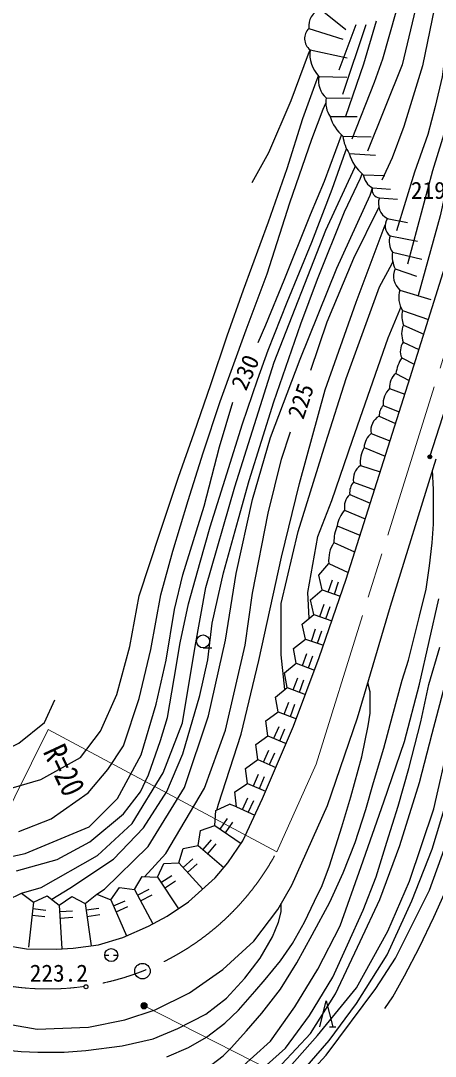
# Model space of a CAD drawing. Units: millimetres, scale not verified. Extents: x 40000 to 680000, y 20000 to 380000.
# Drawn here: x 448738 to 480736, y 239115 to 318996 of the extents above; entities that cross this region are included whole.
import ezdxf
from ezdxf.enums import TextEntityAlignment as Align

# ---------------------------------------------------------------- set-up
doc = ezdxf.new("R2010")
doc.units = ezdxf.units.MM
doc.header["$LTSCALE"] = 1000
doc.linetypes.add('CHAIN', pattern=[18.5, 12, -1.5, 3.5, -1.5])
for name, color, linetype, lineweight in [('M-BGD', 7, 'Continuous', 25), ('M-BMK', 2, 'CHAIN', 13), ('M-BMK-SRVR', 3, 'Continuous', 25), ('M-STR-HTXT', 7, 'Continuous', 13)]:
    doc.layers.add(name, color=color, linetype=linetype, lineweight=lineweight)
doc.styles.add('ＭＳ ゴシック', font='')
doc.styles.get('ＭＳ ゴシック').set_extended_font_data('MS Gothic')

msp = doc.modelspace()

# ---------------------------------------------------------------- hatches: boundary and pattern name
at = {"layer": 'M-BGD'}
msp.add_hatch(color=256, dxfattribs=at).paths.add_polyline_path([(480275, 285213, -1), (480357, 285502, -0.41421), (480461, 285316, -0.41421)])
at = {"layer": 'M-STR-HTXT'}
msp.add_hatch(color=256, dxfattribs=at).paths.add_polyline_path([(458333, 242781, -1), (458182, 243258, -1)])

# ---------------------------------------------------------------- linework, layer by layer
at = {"layer": 'M-BGD'}
for p, q in [((471865, 319892), (473843, 318317)), ((470974, 318408), (473601, 317567)), ((474616, 318679), (473284, 315170)), ((475379, 318667), (473563, 313294)), ((471066, 316755), (473946, 316136)), ((471756, 314698), (473911, 314638)), ((472318, 313037), (474162, 313033)), ((472626, 311602), (474695, 311602)), ((473601, 310082), (475783, 310048)), ((474099, 308747), (476109, 308629)), ((475171, 307114), (476831, 307067)), ((475889, 306096), (477276, 306007)), ((476428, 305324), (477819, 305222)), ((477034, 303738), (478603, 303437)), ((477251, 302400), (479358, 301998)), ((477424, 301144), (479687, 300592)), ((477640, 299858), (479283, 299284)), ((478002, 298219), (480380, 297504)), ((478203, 296644), (480199, 295946)), ((478275, 295517), (479845, 294821)), ((478259, 294205), (479474, 293641)), ((478143, 292980), (479118, 292508)), ((477698, 291783), (478718, 291241)), ((477210, 290626), (478380, 290178)), ((476711, 289322), (477953, 288837)), ((476405, 288490), (477660, 287915)), ((475793, 287159), (477235, 286581)), ((475240, 286076), (476860, 285402)), ((474962, 284683), (476478, 284201)), ((474425, 283395), (476037, 282817)), ((474133, 282447), (475703, 281769)), ((473737, 281237), (475319, 280562)), ((473159, 280038), (474922, 279315)), ((472908, 278735), (474509, 278017)), ((471757, 276226), (472520, 277134)), ((472520, 277134), (474003, 276426)), ((472001, 275086), (471757, 276226)), ((472474, 274924), (472797, 275870)), ((472947, 274762), (473270, 275709)), ((471109, 274334), (472001, 275086)), ((472001, 275086), (473393, 274610)), ((471354, 273194), (471109, 274334)), ((470462, 272441), (471354, 273194)), ((471354, 273194), (472746, 272717)), ((471827, 273032), (472150, 273978)), ((472300, 272870), (472623, 273816)), ((470707, 271301), (470462, 272441)), ((471180, 271139), (471503, 272086)), ((471653, 270978), (471976, 271924)), ((469795, 270574), (470707, 271301)), ((470707, 271301), (472099, 270825)), ((462810, 270621), (463477, 270621)), ((470008, 269427), (469795, 270574)), ((470477, 269252), (470826, 270189)), ((470945, 269078), (471294, 270015)), ((469097, 268700), (470008, 269427)), ((470008, 269427), (471412, 268904)), ((469309, 267553), (469097, 268700)), ((469778, 267378), (470127, 268315)), ((470246, 267204), (470596, 268141)), ((468398, 266826), (469309, 267553)), ((468611, 265679), (468398, 266826)), ((469309, 267553), (470713, 267030)), ((469079, 265504), (469429, 266441)), ((469548, 265330), (469897, 266267)), ((467664, 264998), (468611, 265679)), ((468611, 265679), (470015, 265156)), ((467820, 263842), (467664, 264998)), ((468279, 263644), (468675, 264563)), ((466874, 263161), (467820, 263842)), ((467820, 263842), (469222, 263238)), ((468739, 263447), (469134, 264365)), ((467029, 262005), (466874, 263161)), ((467489, 261807), (467884, 262726)), ((467948, 261610), (468343, 262528)), ((466083, 261324), (467029, 262005)), ((466239, 260168), (466083, 261324)), ((467029, 262005), (468431, 261401)), ((466698, 259970), (467093, 260889)), ((467157, 259773), (467553, 260691)), ((465274, 259513), (466239, 260168)), ((466239, 260168), (467641, 259564)), ((465398, 258353), (465274, 259513)), ((465852, 258143), (466272, 259050)), ((466306, 257933), (466726, 258840)), ((463722, 256908), (463790, 258072)), ((463790, 258072), (464850, 258559)), ((465398, 258353), (464850, 258559)), ((465398, 258353), (466798, 257705)), ((464135, 256626), (464699, 257451)), ((462427, 255383), (462617, 256534)), ((462617, 256534), (463722, 256908)), ((463722, 256908), (465743, 255527)), ((464547, 256344), (465111, 257169)), ((462808, 255060), (463455, 255822)), ((460949, 254035), (461284, 255153)), ((461284, 255153), (462427, 255383)), ((462427, 255383), (464425, 253686)), ((463189, 254736), (463836, 255498)), ((459784, 253979), (460949, 254035)), ((460949, 254035), (462792, 252016)), ((461286, 253666), (462025, 254340)), ((459286, 252925), (459784, 253979)), ((461623, 253297), (462362, 253971)), ((457524, 251979), (458121, 252981)), ((458121, 252981), (459286, 252925)), ((459286, 252925), (460911, 250493)), ((459564, 252509), (460395, 253064)), ((459842, 252093), (460673, 252648)), ((447737, 251192), (448789, 251697)), ((448789, 251697), (449729, 251006)), ((453712, 250895), (454618, 251629)), ((454618, 251629), (455693, 251175)), ((455693, 251175), (456367, 252126)), ((456367, 252126), (457524, 251979)), ((457524, 251979), (458947, 249326)), ((457760, 251539), (458641, 252011)), ((449729, 251006), (449330, 247529)), ((449729, 251006), (450790, 251488)), ((450790, 251488), (451716, 250778)), ((451716, 250778), (452679, 251436)), ((452679, 251436), (453712, 250895)), ((453712, 250895), (454172, 247642)), ((455693, 251175), (456912, 248399)), ((455894, 250717), (456809, 251119)), ((457996, 251098), (458877, 251571)), ((449672, 250509), (450665, 250395)), ((451716, 250778), (451913, 247394)), ((451745, 250279), (452743, 250337)), ((453782, 250400), (454772, 250540)), ((453852, 249905), (454842, 250045)), ((456095, 250259), (457010, 250662)), ((449615, 250012), (450608, 249899)), ((451774, 249780), (452772, 249838)), ((455224, 246922), (455549, 246922)), ((455899, 246922), (456224, 246922)), ((472567, 241382), (473067, 241382))]:
    msp.add_line(p, q, dxfattribs=at)
for points in [[(480318, 285362), (492309, 322562), (496049, 335785)], [(465628, 232748), (469025, 235630), (472324, 239197), (476137, 244351), (477652, 246672), (480296, 251937), (482644, 258490), (483867, 263628), (484772, 266951), (485946, 271380), (487047, 277497), (487609, 281952), (488685, 288426), (489492, 292297), (490201, 295180), (491302, 299538), (492548, 303397), (494187, 307879), (496240, 313864), (497758, 317518), (499933, 322868)], [(477696, 319658), (476654, 316022), (476018, 314238), (474307, 309861)], [(479219, 319917), (478182, 315583), (475499, 308946)], [(480679, 320026), (479748, 315523), (478318, 310829), (477401, 308428), (476598, 306697)], [(483107, 319827), (482826, 316083), (482061, 312400), (480520, 307415), (478580, 300217)], [(483818, 319734), (483472, 315149), (482726, 311161), (481845, 307218), (481116, 303939), (479418, 297794)], [(476178, 318958), (475197, 315642), (473793, 311602)], [(481831, 319123), (481254, 314666), (480727, 312390), (480162, 310221), (479121, 307312), (477742, 302800)], [(466598, 306519), (467901, 308820), (469609, 312830), (470959, 316445), (471066, 316755)], [(447563, 259681), (450279, 260454), (453360, 262154), (454907, 264190), (456153, 267022), (457153, 270736), (457890, 274628), (459493, 279548), (460908, 283798), (462116, 287218), (463419, 290936), (464664, 294690), (465929, 298239), (467871, 303479), (469307, 307600), (470514, 311464), (471535, 314282), (471711, 314745)], [(448600, 256447), (451084, 257420), (453944, 259440), (455452, 261235), (456672, 263065), (457893, 266704), (458792, 270506), (459554, 274698), (460471, 278078), (461653, 281984), (462818, 285671), (464134, 289615), (466139, 295154), (467761, 299468), (469497, 304941), (471214, 309866), (472072, 312171), (472285, 312634)], [(467058, 294168), (467650, 295529), (469065, 298985), (471110, 304042), (472188, 306630), (473501, 310173)], [(448417, 253427), (451560, 254295), (454070, 255646), (456673, 257828), (457992, 259512), (458604, 260820), (459517, 263485), (460064, 265255), (460591, 268253), (461053, 271014), (461676, 274027), (462577, 277239), (463361, 279945), (464639, 284035), (465863, 287901), (467012, 291285), (467849, 293590), (469309, 297275), (471210, 301902), (472767, 305993), (473808, 308902), (473891, 309105)], [(448789, 251697), (450326, 252145), (454674, 254597), (457345, 257081), (459736, 260992), (461231, 264827), (462194, 270725), (463036, 275273), (465272, 283033), (468289, 292646), (472295, 302828), (474536, 307686), (474564, 307773)], [(451135, 251224), (452526, 252086), (455900, 254330), (458203, 256744), (460021, 259539), (461257, 262439), (462552, 266939), (463170, 269690), (463509, 272524), (464389, 276417), (465550, 280560), (466373, 283517), (468266, 289608), (470346, 295624), (471638, 299067), (473719, 304243), (474973, 306863), (475088, 307185)], [(454618, 251629), (455200, 252018), (458579, 255304), (461375, 259849), (463224, 265389), (464545, 271223), (465377, 276364), (466639, 282055), (468023, 286858), (470299, 292884), (473125, 299916), (475709, 305547), (475889, 306096)], [(471133, 292030), (472387, 295775), (474459, 300680), (476381, 304576)], [(447360, 247705), (449193, 247416), (451500, 247370), (452781, 247445), (454743, 247722), (456619, 248270), (458604, 249142), (460049, 249917), (461700, 251020), (463748, 252888), (464732, 254046), (465886, 255737), (467401, 259008), (469805, 264592), (471779, 269889), (473845, 275929), (478789, 291463), (482469, 303161)], [(463870, 258108), (464009, 258565), (465742, 263950), (467128, 269651), (468865, 277608), (470252, 283309), (472239, 290536), (474636, 297287), (476716, 302830), (476859, 303238)], [(469132, 267414), (468832, 270072), (468832, 274041), (470157, 279594), (472300, 286473), (473845, 291395), (476431, 298457), (477411, 300262), (477460, 300388)], [(471009, 272898), (470888, 274895), (471664, 279213), (472759, 281999), (474352, 286630), (477101, 294537), (477997, 296687), (478070, 296892)], [(393351, 280885), (394618, 278884), (396784, 275861), (399767, 272757), (403485, 270592), (408593, 268305), (416071, 265936), (424815, 262464), (431450, 259272), (437865, 256127), (441502, 254575), (444689, 254126), (447542, 254431), (449070, 254769), (454017, 256812), (456204, 258998), (458037, 262373), (459200, 266272), (459972, 269680), (460600, 273576), (461243, 276244), (462886, 281558), (464077, 286132), (465106, 289564)], [(458293, 252970), (459933, 254758), (462932, 259793), (464541, 264276), (466073, 270840), (466636, 274841), (467843, 281003), (468855, 285164), (469559, 287285)], [(383908, 264600), (391814, 263875), (396831, 263341), (401243, 262316), (406319, 260711), (411326, 258679), (442157, 243489), (445155, 242063), (450020, 241211), (453971, 241371), (456771, 241937), (459126, 242688), (461769, 244021), (464339, 245817), (466718, 247988), (468578, 250447), (469660, 252321), (472406, 258468), (474719, 265219), (477277, 273833), (480794, 285209)], [(462940, 238068), (464376, 239145), (464994, 239762), (466167, 241077), (467361, 242446), (468790, 244291), (470044, 246332), (471239, 248472), (472585, 251005), (473613, 253279), (474541, 255619), (475385, 258143), (475961, 260241), (476755, 262890), (477435, 265376), (478170, 268133), (478662, 269673), (479527, 273065), (480030, 275142), (480291, 276958), (480483, 278726), (480585, 280163), (480585, 282827), (480517, 284315)], [(397053, 280568), (397748, 279343), (401175, 275521), (404088, 273370), (407134, 271798), (411090, 270177), (418699, 267886), (424973, 266033), (432433, 263731), (436945, 262403), (441034, 261774), (442557, 261559), (444642, 261857), (446761, 262403), (448582, 263280), (450569, 264868), (451380, 266622)], [(465393, 237927), (468024, 240272), (469888, 242924), (471669, 245846), (473401, 249177), (475004, 253746), (476758, 258743), (478361, 263400), (479523, 267826), (481015, 274411)], [(467718, 238440), (469170, 239738), (471034, 242268), (472829, 245218), (473970, 247709), (475167, 250381), (476168, 252966), (476989, 255626), (477879, 258406), (478687, 261318), (479618, 264918), (480231, 267788), (481093, 270679)], [(460022, 239074), (461677, 239793), (463089, 240602), (464503, 241671), (465559, 242683), (466810, 244121), (467595, 245030), (468782, 246473), (469720, 247826), (470637, 249472), (471411, 251079), (472002, 252300), (472565, 253805), (473514, 256805), (474214, 259141), (475054, 262202), (475562, 264605), (475702, 265595), (475702, 267223), (475524, 267930)], [(468900, 238501), (471106, 240880), (473027, 243939), (474946, 247973), (476453, 251205), (478002, 255381), (479511, 260234), (480506, 264012), (481573, 268113)], [(468882, 237607), (471640, 240708), (474651, 244407), (477066, 248757), (478744, 252616), (480631, 258211), (481827, 263502)], [(470160, 237578), (472535, 240331), (474648, 243179), (477029, 246940), (478928, 251116), (480498, 255087), (481566, 258671)], [(476848, 242793), (477460, 243707), (478355, 245330), (479522, 247536), (480632, 249835), (481682, 252187)], [(447177, 239646), (448778, 239488), (450062, 239422), (452101, 239422), (453767, 239566), (456568, 239919), (458973, 240452), (460868, 241255), (463037, 242356), (464628, 243611), (466041, 245147), (467214, 246672), (468166, 248323), (468626, 249463), (468839, 250260), (468851, 250920)], [(471817, 241382), (472317, 243382), (472817, 241382)]]:
    msp.add_lwpolyline(points, dxfattribs=at)
for centre, radius in [((480316, 285357), 150), ((462810, 271121), 500), ((455724, 246922), 500), ((453779, 244480), 150)]:
    msp.add_circle(centre, radius, dxfattribs=at)
for centre, radius, start, end in [((472382, 318573), 1417, 111.39723, 186.6889), ((471767, 317623), 1115, 135.28221, 231.07041), ((473548, 316443), 2501, 172.8288, 224.2369), ((473493, 314361), 1770, 169.00589, 228.39443), ((474170, 312684), 1885, 169.21534, 215.02412), ((475742, 312527), 3250, 196.53531, 228.81026), ((476606, 310441), 3026, 186.82926, 214.06374), ((477288, 309672), 3321, 196.18541, 230.39082), ((476623, 307375), 1475, 190.2103, 240.15547), ((476475, 305931), 609, 164.28853, 265.59847), ((477623, 304872), 1277, 159.27563, 242.57362), ((477827, 303180), 969, 144.79775, 233.56444), ((478606, 301947), 1429, 161.51416, 214.20832), ((479748, 300873), 2340, 173.36574, 205.71441), ((478894, 299275), 1382, 155.07606, 229.79933), ((479776, 297645), 1865, 162.07271, 212.48098), ((480349, 296216), 2188, 168.72072, 198.63214), ((479910, 294840), 1770, 157.50192, 201.03115), ((479291, 293490), 1256, 145.30369, 203.92422), ((480416, 291454), 2738, 146.12599, 173.10167), ((478490, 290767), 1288, 127.94592, 186.29504), ((478338, 289447), 1631, 133.74022, 184.41204), ((477545, 288542), 1141, 136.93002, 182.64189), ((476989, 287415), 1224, 118.52396, 192.06976), ((476724, 286001), 1486, 128.80933, 177.11575), ((477254, 284950), 2307, 150.80131, 186.63693), ((475714, 283614), 1307, 125.10428, 189.63445), ((475368, 282586), 1242, 139.34814, 186.45019), ((475036, 281482), 1322, 133.09041, 190.66976), ((475688, 279557), 2574, 139.26345, 169.24009), ((476212, 278773), 3304, 157.49566, 180.65854), ((474976, 277386), 2470, 146.89401, 185.84784)]:
    msp.add_arc(centre, radius, start, end, dxfattribs=at)
at = {"layer": 'M-BMK'}
msp.add_lwpolyline([(468494, 254880), (471529, 261659), (488068, 314412), (494173, 336639)], dxfattribs=at)
msp.add_arc((450856, 264310), 20000, 243.5442, 331.87058, dxfattribs=at)
at = {"layer": 'M-BMK-SRVR'}
msp.add_circle((458136, 245682), 600, dxfattribs=at)
at = {"layer": 'M-STR-HTXT'}
for p, q in [((441946, 246404), (450856, 264310)), ((468494, 254880), (450856, 264310)), ((458257, 243019), (478656, 232658))]:
    msp.add_line(p, q, dxfattribs=at)
msp.add_circle((458257, 243019), 250, dxfattribs=at)

# ---------------------------------------------------------------- texts
at = {"layer": 'M-BGD', "style": 'ＭＳ ゴシック'}
msp.add_text('219.8', height=1320, dxfattribs=at).set_placement((483340, 305914), align=Align.MIDDLE_RIGHT)
for s, rotation, p in [('230', 66.486, (466060, 291875)), ('225', 71.634, (470347, 289657))]:
    msp.add_text(s, height=1320, rotation=rotation, dxfattribs=at).set_placement(p, align=Align.MIDDLE_CENTER)
msp.add_text('223.2', height=1320, dxfattribs=at).set_placement((453928, 244477), align=Align.BOTTOM_RIGHT)
at = {"layer": 'M-STR-HTXT', "style": 'ＭＳ ゴシック', "width": 0.8}
msp.add_text('R=20', height=1833, rotation=295.059, dxfattribs=at).set_placement((451260, 263003), align=Align.MIDDLE_LEFT)

doc.saveas('drawing.dxf')
